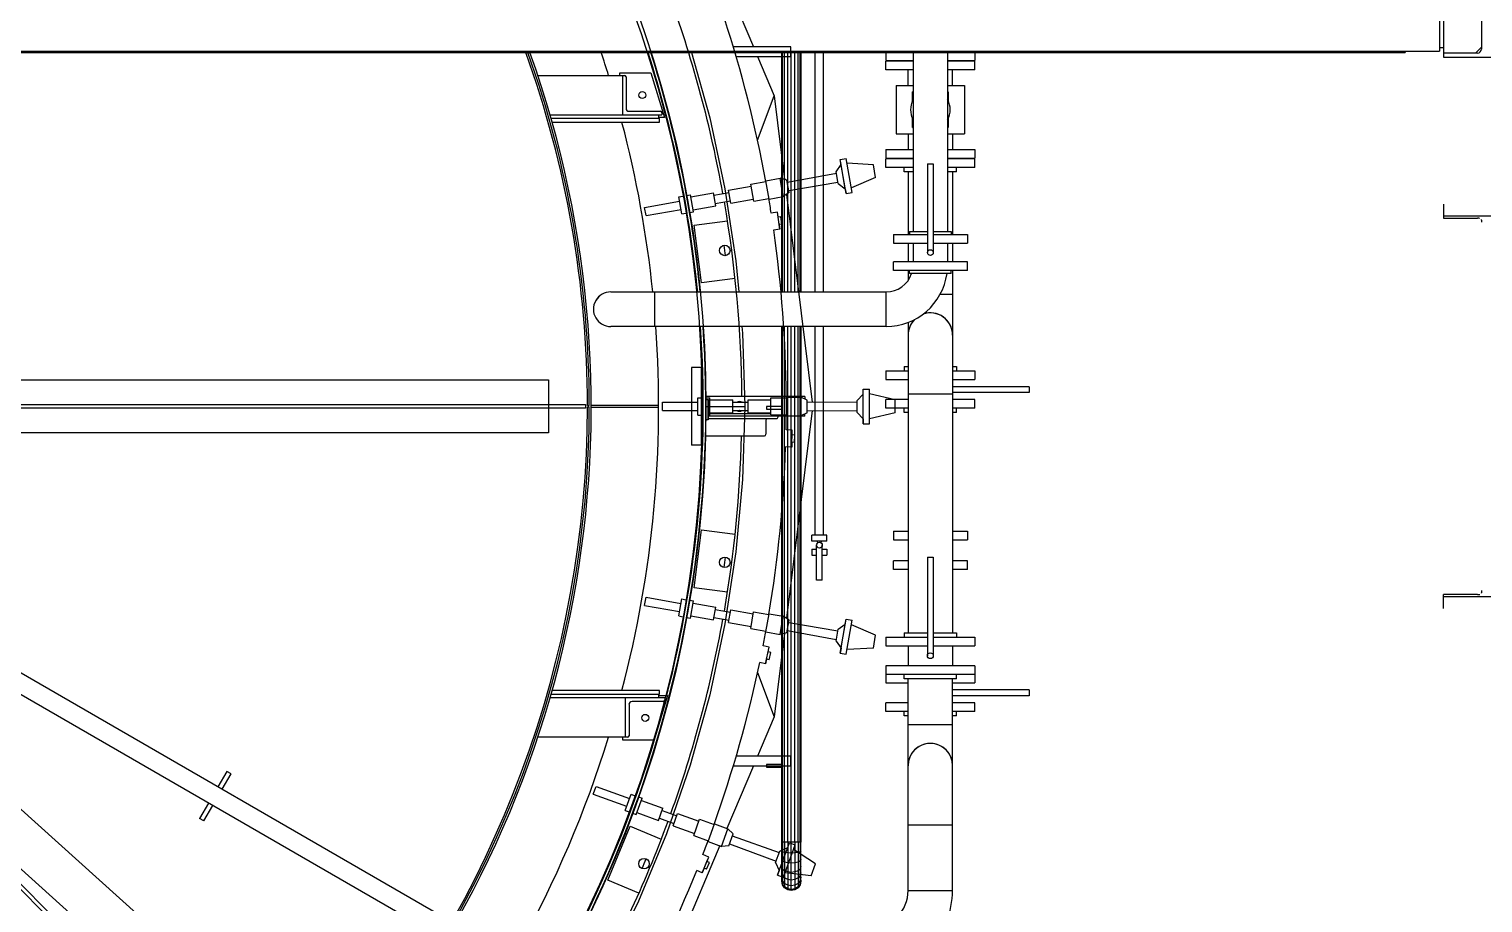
# Model space of a CAD drawing. Header units: metres. Extents: x 0 to 63075, y 0 to 44550.
# Drawn here: x 60062 to 60624, y 38827 to 39165 of the extents above; entities that cross this region are included whole.
import ezdxf

# ---------------------------------------------------------------- set-up
doc = ezdxf.new("R2010")
doc.units = ezdxf.units.M
doc.header["$LTSCALE"] = 75
for name, color, linetype in [('GSB', 7, 'Continuous'), ('ML6', 1, 'Continuous'), ('SDM', 7, 'Continuous'), ('SL1', 8, 'Continuous')]:
    doc.layers.add(name, color=color, linetype=linetype)
doc.styles.add('ROMANS', font='ROMANS.SHX')
doc.dimstyles.new('75___1-75', dxfattribs={"dimscale": 75, "dimtxt": 2.5, "dimasz": 2, "dimexe": 1.5, "dimexo": 1, "dimgap": 0.5, "dimtad": 1, "dimdec": 0, "dimzin": 12, "dimtxsty": 'ROMANS', "dimcen": 0, "dimclrd": 256, "dimclre": 256, "dimclrt": 3, "dimazin": 3, "dimtfac": 1, "dimtdec": 0, "dimtmove": 0, "dimatfit": 0, "dimfxl": 1, "dimlwd": -1, "dimlwe": -1, "dimarcsym": 0})

# ---------------------------------------------------------------- blocks, each defined once
blk = doc.blocks.new('A$C6bae614f')
at = {"layer": 'SL1'}
for p, q in [((415924.5, 35739.2), (415992.6, 35578.3)), ((417758.6, 35738.3), (417758.6, 35567.3)), ((417768.6, 35754.3), (417768.6, 35551.3)), ((417866.5, 35733.3), (417866.5, 35572.3)), ((412896.2, 35564), (417670.1, 35563.8)), ((413206.1, 35567.5), (417758.6, 35567.3)), ((415833.1, 35563.9), (415880, 35395.5)), ((416088.7, 35578.3), (415940.8, 35578.3)), ((415948.4, 35552.9), (416088.7, 35552.9)), ((416003.4, 35552.9), (416046.2, 35451.7)), ((416065.7, 34947.3), (416065.7, 35563.9)), ((416067.5, 34947.3), (416067.6, 35563.9)), ((416072.8, 34947.3), (416072.8, 35563.9)), ((416080.7, 34947.3), (416080.8, 35563.9)), ((416088.7, 35552.9), (416088.7, 35578.3)), ((416090.1, 34947.3), (416090.1, 35563.9)), ((416099.4, 34947.3), (416099.4, 35563.9)), ((416107.3, 34947.3), (416107.4, 35563.9)), ((416112.6, 34947.3), (416112.6, 35563.9)), ((416114.5, 35563.9), (416114.5, 34947.3)), ((416151.8, 34947.3), (416151.8, 35563.9)), ((416173.1, 34947.3), (416173.1, 35563.9)), ((416333.7, 35563.9), (416333.7, 35543)), ((416403.5, 35563.9), (416403.5, 35102.7)), ((416492.4, 35563.9), (416492.4, 35102.7)), ((416562.3, 35563.9), (416562.3, 35542.9)), ((417670.1, 35567.3), (417670.1, 35563.8)), ((417758.6, 35576.8), (417768.6, 35576.8)), ((417856.5, 35562.3), (417768.6, 35562.3)), ((417768.6, 35551.3), (417971.6, 35551.3)), ((417866.5, 35577.3), (417851.5, 35562.3)), ((416333.7, 35543), (416403.5, 35543)), ((416403.5, 35541.4), (416333.7, 35541.4)), ((416333.7, 35519), (416333.7, 35541.4)), ((416403.5, 35519), (416333.7, 35519)), ((416390.8, 35478.9), (416390.8, 35519)), ((416492.4, 35543), (416562.3, 35542.9)), ((416562.3, 35541.3), (416492.4, 35541.4)), ((416562.3, 35519), (416492.4, 35519)), ((416505.1, 35478.9), (416505.1, 35519)), ((416562.3, 35519), (416562.3, 35541.3)), ((415437.5, 35504.5), (415660.9, 35504.5)), ((415648.9, 35511.6), (415728.9, 35511.6)), ((415648.9, 35504.5), (415648.9, 35511.6)), ((415655.2, 35504.5), (415655.2, 35402.9)), ((415664.7, 35500.7), (415664.7, 35420.3)), ((415728.9, 35511.6), (415763.9, 35396.6)), ((416360, 35478.9), (416403.5, 35478.9)), ((416360, 35478.9), (416360, 35353.9)), ((416492.4, 35478.9), (416536, 35478.9)), ((416536, 35478.9), (416536, 35353.9)), ((416003.3, 35337.8), (416046.2, 35451.7)), ((416046.2, 35451.7), (416072.8, 35236.8)), ((416403.5, 35462.3), (416402, 35462.3)), ((416402, 35438.6), (416402, 35462.3)), ((416493.9, 35462.3), (416492.4, 35462.3)), ((416493.9, 35462.3), (416493.9, 35438.6)), ((415469, 35402.9), (415756.8, 35402.9)), ((415672.6, 35412.4), (415753, 35412.4)), ((415748.6, 35402.9), (415748.6, 35393.4)), ((415756.8, 35408.6), (415756.8, 35402.9)), ((415751, 35393.4), (415471.8, 35393.4)), ((415474.5, 35383.9), (415751, 35383.9)), ((415763.9, 35396.6), (415748.6, 35396.6)), ((415751, 35383.9), (415751, 35393.4)), ((415880, 35395.5), (415919.3, 35212.5)), ((416402, 35370.4), (416402, 35394.1)), ((416402, 35370.4), (416403.5, 35370.4)), ((416492.4, 35370.4), (416493.9, 35370.4)), ((416493.9, 35394.1), (416493.9, 35370.4)), ((416360, 35353.9), (416403.5, 35353.9)), ((416390.8, 35353.9), (416390.8, 35313.8)), ((416492.4, 35353.9), (416536, 35353.9)), ((416505.1, 35353.9), (416505.1, 35313.8)), ((416216, 35288), (416231.5, 35290.7)), ((416247, 35203.2), (416231.5, 35290.7)), ((416333.7, 35313.8), (416403.5, 35313.8)), ((416333.7, 35313.8), (416333.7, 35291.4)), ((416333.7, 35291.4), (416403.5, 35291.4)), ((416403.5, 35289.8), (416333.7, 35289.8)), ((416333.7, 35267.5), (416333.7, 35289.8)), ((416492.4, 35313.8), (416562.3, 35313.8)), ((416492.4, 35291.4), (416562.3, 35291.4)), ((416562.3, 35289.8), (416492.4, 35289.8)), ((416562.3, 35313.8), (416562.3, 35291.4)), ((416562.3, 35267.5), (416562.3, 35289.8)), ((416079.9, 35229.7), (416206, 35252.8)), ((416205.3, 35256.7), (416218.1, 35275.5)), ((416210.7, 35226.1), (416205.3, 35256.7)), ((416231.4, 35200.4), (416216, 35288)), ((416218.1, 35275.5), (416216, 35288)), ((416229.1, 35212.9), (416218.1, 35275.5)), ((416301.3, 35274.9), (416233.7, 35278.5)), ((416307.1, 35241.8), (416301.3, 35274.9)), ((416403.5, 35267.5), (416333.7, 35267.5)), ((416380.5, 35256.5), (416380.5, 35267.5)), ((416403.5, 35256.5), (416380.5, 35256.5)), ((416390.8, 35256.5), (416390.8, 35094.9)), ((416440.5, 35277.3), (416455.5, 35277.3)), ((416440.5, 35277.3), (416440.5, 35048.7)), ((416455.5, 35277.3), (416455.5, 35048.7)), ((416562.3, 35267.5), (416492.4, 35267.5)), ((416515.4, 35256.5), (416492.4, 35256.5)), ((416505.1, 35256.5), (416505.1, 35094.9)), ((416515.4, 35256.5), (416515.4, 35267.5)), ((415928.7, 35209.2), (415986.4, 35219.3)), ((415985.5, 35224.6), (416024.9, 35231.5)), ((415993.2, 35181.2), (415985.5, 35224.6)), ((416024.6, 35233.3), (416061.2, 35239.8)), ((416032.9, 35186.3), (416024.6, 35233.3)), ((416069.5, 35192.8), (416061.2, 35239.8)), ((416078.9, 35235.3), (416061.2, 35239.8)), ((416084.6, 35203.1), (416078.9, 35235.3)), ((416083.6, 35208.7), (416210, 35230.1)), ((416210.7, 35226.1), (416229.1, 35212.9)), ((416307.1, 35241.8), (416244.8, 35215.4)), ((415712.5, 35164.9), (415802.5, 35180.8)), ((415800.5, 35192.2), (415811.2, 35194.1)), ((415808.2, 35148.4), (415800.5, 35192.2)), ((415820.6, 35195.7), (415830.5, 35197.5)), ((415838.2, 35153.7), (415830.5, 35197.5)), ((415831.5, 35192), (415889.7, 35202.3)), ((415895.5, 35169.4), (415889.7, 35202.3)), ((415890.7, 35196.3), (415929.8, 35203.2)), ((415894.4, 35175.4), (415933.5, 35182.2)), ((415919.3, 35212.5), (415947.5, 35027.4)), ((415934.5, 35176.3), (415928.7, 35209.2)), ((415934.5, 35176.3), (415992.2, 35186.4)), ((415993.2, 35181.2), (416032.6, 35188.1)), ((416032.9, 35186.3), (416069.5, 35192.8)), ((416084.6, 35203.1), (416069.5, 35192.8)), ((416077.6, 35198.3), (416143.7, 34663.6)), ((416229.1, 35212.9), (416231.4, 35200.4)), ((416231.4, 35200.4), (416247, 35203.2)), ((415716.2, 35143.9), (415712.5, 35164.9)), ((415716.2, 35143.9), (415806.2, 35159.8)), ((415808.2, 35148.4), (415818.9, 35150.3)), ((415828.3, 35151.9), (415838.2, 35153.7)), ((415837.3, 35159.1), (415895.5, 35169.4)), ((416054.3, 35152.3), (416038.5, 35150.2)), ((416060.3, 35109), (416054.3, 35152.3)), ((416056, 35140.1), (416054.3, 35152.3)), ((416062.9, 35140.9), (416056, 35140.1)), ((416058.6, 35121.2), (416056, 35140.1)), ((416065.5, 35122.2), (416062.9, 35140.9)), ((417768.6, 35173.1), (417768.6, 35142.4)), ((417971.6, 35142.3), (417768.6, 35142.4)), ((417768.6, 35142.4), (417768.6, 35137.2)), ((415839.6, 35119.5), (415925.8, 35130.8)), ((415859.2, 34970.8), (415839.6, 35119.5)), ((416060.3, 35109), (416044.9, 35106.8)), ((416065.5, 35122.2), (416058.6, 35121.2)), ((416058.6, 35121.2), (416060.3, 35109)), ((416394, 35102.7), (416440.5, 35102.7)), ((416394, 35102.7), (416394, 35094.9)), ((416455.5, 35102.7), (416501.9, 35102.7)), ((416501.9, 35102.7), (416501.9, 35094.9)), ((417768.6, 35137.2), (417856.5, 35137.2)), ((417866.5, 35132.5), (417866.5, 35126.6)), ((416352.7, 35094.9), (416440.5, 35094.9)), ((416352.7, 35094.9), (416352.7, 35072.6)), ((416352.7, 35072.6), (416440.5, 35072.6)), ((416390.8, 35072.6), (416390.8, 35024.8)), ((416403.5, 35072.6), (416403.5, 35024.8)), ((416455.5, 35094.9), (416543.2, 35094.9)), ((416455.5, 35072.6), (416543.2, 35072.6)), ((416492.4, 35072.6), (416492.4, 35024.8)), ((416505.1, 35072.6), (416505.1, 35024.8)), ((416543.2, 35094.9), (416543.2, 35072.6)), ((415947.5, 35027.4), (415954.8, 34947.3)), ((416543.2, 35024.8), (416352.7, 35024.8)), ((416352.7, 35002.5), (416352.7, 35024.8)), ((416543.2, 35002.4), (416352.7, 35002.5)), ((416390.8, 35002.5), (416390.8, 34976.8)), ((416394, 34994.6), (416394, 35002.5)), ((416501.9, 34994.6), (416394, 34994.6)), ((416501.9, 34994.6), (416501.9, 35002.4)), ((416505.1, 35002.4), (416505.1, 34070.3)), ((416543.2, 35002.4), (416543.2, 35024.8)), ((415945.4, 34982.1), (415859.2, 34970.8)), ((415625.1, 34947.3), (416334, 34947.3)), ((415739.1, 34858.4), (415739.1, 34947.3)), ((416334, 34858.4), (416334, 34947.3)), ((416473.3, 34941.4), (416505.1, 34941.4)), ((416334, 34858.4), (415625.1, 34858.4)), ((415962.8, 34858.4), (415964.4, 34841)), ((415964.4, 34841), (415970.1, 34653.9)), ((416065.6, 33531.1), (416065.7, 34858.4)), ((416067.5, 33531.1), (416067.5, 34858.4)), ((416072.8, 33531.1), (416072.8, 34858.4)), ((416080.7, 33531.1), (416080.7, 34858.4)), ((416090, 33531.1), (416090.1, 34858.4)), ((416099.4, 33531.1), (416099.4, 34858.4)), ((416107.3, 33531.1), (416107.3, 34858.4)), ((416112.6, 33531.1), (416112.6, 34858.4)), ((416114.5, 34858.4), (416114.4, 33531.1)), ((416151.7, 34321.8), (416151.7, 34858.4)), ((416173.1, 34321.8), (416173.1, 34858.4)), ((416390.8, 34869), (416390.8, 34070.3)), ((415858.8, 34752.9), (415833.4, 34752.9)), ((415833.4, 34752.9), (415833.4, 34552.9)), ((415858.8, 34552.9), (415858.8, 34752.9)), ((416333.7, 34744.2), (416390.8, 34744.2)), ((416333.7, 34744.2), (416333.7, 34721.9)), ((416380.5, 34755.2), (416390.8, 34755.2)), ((416380.5, 34755.2), (416380.5, 34744.2)), ((416505.1, 34755.2), (416515.4, 34755.2)), ((416505.1, 34744.2), (416562.3, 34744.2)), ((416515.4, 34755.2), (416515.4, 34744.2)), ((416562.3, 34744.2), (416562.3, 34721.9)), ((412908.3, 34695.5), (415112.9, 32710.3)), ((413162.2, 34721.2), (415465.3, 34721.2)), ((415465.3, 34721.2), (415465.3, 34584.6)), ((416275.3, 34684.6), (416275.4, 34697.3)), ((416275.4, 34608.4), (416275.4, 34697.3)), ((416275.4, 34697.3), (416291.2, 34697.3)), ((416291.2, 34608.4), (416291.2, 34697.3)), ((416333.7, 34721.9), (416390.8, 34721.9)), ((416505.1, 34721.9), (416562.3, 34721.9)), ((416702, 34703.6), (416505.1, 34703.6)), ((416702, 34703.6), (416702, 34688.6)), ((413170, 34657.7), (415560.5, 34657.7)), ((415560.5, 34657.7), (415560.5, 34648.1)), ((415565.3, 34655.3), (415570.1, 34655.3)), ((415575.1, 34656.1), (415748.6, 34656.1)), ((415758.2, 34642.2), (415758.2, 34663.5)), ((415758.2, 34663.5), (415849.6, 34663.5)), ((415849.6, 34630.6), (415849.6, 34675.1)), ((415849.6, 34675.1), (415860.5, 34675.1)), ((416125.1, 34678.3), (415870, 34678.3)), ((415870, 34675.1), (415880.1, 34675.1)), ((415870, 34671), (415876.4, 34671)), ((415870.1, 34652.9), (415970.1, 34652.9)), ((415880.1, 34630.6), (415880.1, 34675.1)), ((415880.1, 34669.6), (415939.2, 34669.6)), ((415939.2, 34636.2), (415939.2, 34669.6)), ((415939.2, 34663.5), (415978.8, 34663.5)), ((415956.6, 34663.5), (415957.1, 34663.7)), ((415957.1, 34663.7), (415960.1, 34664.4)), ((415960.1, 34664.4), (415961, 34663.5)), ((415970.1, 34653.9), (415970.1, 34651.9)), ((415978.8, 34636.2), (415978.8, 34669.6)), ((415978.8, 34669.6), (416037.4, 34669.6)), ((416037.4, 34630.9), (416037.4, 34674.9)), ((416037.4, 34674.9), (416077.4, 34674.9)), ((416077.4, 34629), (416077.4, 34676.8)), ((416077.4, 34676.8), (416114.7, 34676.8)), ((416114.7, 34629), (416114.7, 34676.8)), ((416131.3, 34669.2), (416114.7, 34676.8)), ((416125.1, 34678.3), (416125.1, 34672)), ((416131.3, 34636.6), (416131.3, 34669.2)), ((416131.3, 34663.6), (416259.4, 34664.4)), ((416259.4, 34668.4), (416275.3, 34684.6)), ((416259.4, 34637.3), (416259.4, 34668.4)), ((416275.3, 34621.1), (416275.3, 34684.6)), ((416357.2, 34669.7), (416291.2, 34684.9)), ((416390.8, 34670.3), (416333.7, 34670.3)), ((416333.7, 34648), (416333.7, 34670.3)), ((416357.2, 34636.1), (416357.2, 34669.7)), ((416505.1, 34684.4), (416390.8, 34684.4)), ((416702, 34688.6), (416505.1, 34688.6)), ((416562.3, 34670.3), (416505.1, 34670.3)), ((416562.3, 34648), (416562.3, 34670.3)), ((415560.5, 34648.1), (413170, 34648.2)), ((415570.1, 34650.5), (415565.3, 34650.5)), ((415748.6, 34649.7), (415575.1, 34649.7)), ((415758.2, 34642.2), (415849.6, 34642.2)), ((415849.6, 34630.6), (415860.5, 34630.6)), ((415876.2, 34618.5), (415869.9, 34618.5)), ((415876.3, 34630.6), (415880.1, 34630.6)), ((416125.1, 34627.5), (415876.3, 34627.5)), ((416052.4, 34621.1), (415876.3, 34621.1)), ((415880.1, 34636.2), (415939.2, 34636.2)), ((416037.4, 34633.8), (415880.1, 34633.8)), ((415939.2, 34642.3), (415978.8, 34642.2)), ((415953.7, 34641.3), (415952.8, 34642.3)), ((415956.7, 34642.1), (415953.7, 34641.3)), ((415957.2, 34642.2), (415956.7, 34642.1)), ((415970.1, 34651.9), (415964.4, 34464.8)), ((415978.8, 34636.2), (416037.4, 34636.2)), ((416024.5, 34615.1), (416024.5, 34581.7)), ((416026.6, 34652.2), (416026.6, 34645.8)), ((416065.7, 34652.2), (416026.6, 34652.2)), ((416026.6, 34645.8), (416065.7, 34645.8)), ((416037.4, 34630.9), (416077.4, 34630.9)), ((416055.9, 34626.1), (416055.9, 34627.5)), ((416077.4, 34629), (416114.7, 34629)), ((416143.7, 34642.1), (416077.5, 34107.5)), ((416131.3, 34636.6), (416114.7, 34629)), ((416125.1, 34627.5), (416125.1, 34633.7)), ((416131.3, 34642.2), (416259.4, 34641.3)), ((416259.4, 34637.3), (416275.3, 34621.1)), ((416275.3, 34621.1), (416275.4, 34608.4)), ((416357.2, 34636.1), (416291.2, 34620.8)), ((416390.8, 34648), (416333.7, 34648)), ((416380.5, 34637), (416380.5, 34648)), ((416390.8, 34637), (416380.5, 34637)), ((416562.3, 34648), (416505.1, 34648)), ((416515.4, 34637), (416505.1, 34637)), ((416515.4, 34637), (416515.4, 34648)), ((415036.4, 32625.4), (412831.8, 34610.5)), ((415465.3, 34584.6), (413162.2, 34584.7)), ((416092.7, 34591.7), (416076.7, 34592.4)), ((416091, 34548.1), (416092.7, 34591.7)), ((416091.5, 34560.4), (416092.2, 34579.4)), ((416092.2, 34579.4), (416092.7, 34591.7)), ((416099.2, 34579.1), (416092.2, 34579.4)), ((416098.4, 34560.2), (416099.2, 34579.1)), ((416275.4, 34608.4), (416291.2, 34608.4)), ((415858.8, 34552.9), (415833.4, 34552.9)), ((415869.1, 34576.7), (416020.9, 34576.7)), ((416091, 34548.1), (416075.5, 34548.6)), ((416091.5, 34560.4), (416091, 34548.1)), ((416098.4, 34560.2), (416091.5, 34560.4)), ((415964.4, 34464.8), (415947.5, 34278.3)), ((415839.6, 34186.3), (415859.1, 34335)), ((415859.1, 34335), (415945.3, 34323.7)), ((416143.3, 34305.9), (416143.3, 34321.8)), ((416181.4, 34321.8), (416143.3, 34321.8)), ((416181.4, 34305.9), (416181.4, 34321.8)), ((416352.7, 34331.4), (416390.8, 34331.4)), ((416352.7, 34331.4), (416352.7, 34309.1)), ((416505.1, 34331.4), (416543.2, 34331.4)), ((416543.2, 34331.4), (416543.2, 34309.1)), ((415947.5, 34278.3), (415919.3, 34093.3)), ((416181.4, 34305.9), (416143.3, 34305.9)), ((416143.3, 34285.7), (416154.9, 34285.7)), ((416143.3, 34285.7), (416143.3, 34269.8)), ((416154.9, 34205.8), (416154.9, 34295.8)), ((416158.5, 34302.2), (416156.2, 34305.9)), ((416166.3, 34302.2), (416168.6, 34305.9)), ((416169.9, 34205.8), (416169.9, 34295.8)), ((416169.9, 34285.7), (416181.4, 34285.7)), ((416181.4, 34285.7), (416181.4, 34269.8)), ((416352.7, 34309.1), (416390.8, 34309.1)), ((416505.1, 34309.1), (416543.2, 34309.1)), ((416143.3, 34269.8), (416154.9, 34269.8)), ((416169.9, 34269.8), (416181.4, 34269.8)), ((416352.7, 34233.4), (416352.7, 34255.7)), ((416390.8, 34255.7), (416352.7, 34255.7)), ((416440.4, 34265.3), (416455.4, 34265.3)), ((416440.4, 34265.3), (416440.4, 34011.3)), ((416455.4, 34265.3), (416455.4, 34011.3)), ((416543.2, 34255.7), (416505.1, 34255.7)), ((416543.2, 34233.4), (416543.2, 34255.7)), ((416169.9, 34205.8), (416154.9, 34205.8)), ((416390.8, 34233.4), (416352.7, 34233.4)), ((416543.2, 34233.4), (416505.1, 34233.4)), ((415471.9, 33178.6), (413748.2, 34173.9)), ((415925.8, 34174.9), (415839.6, 34186.3)), ((417768.6, 34132.5), (417768.6, 34168.4)), ((417856.5, 34168.4), (417768.6, 34168.4)), ((417866.5, 34179), (417866.5, 34173.1)), ((415447.7, 33136.8), (413724, 34132)), ((415712.5, 34140.9), (415716.2, 34161.9)), ((415712.5, 34140.9), (415802.4, 34125)), ((415716.2, 34161.9), (415806.1, 34146)), ((415800.4, 34113.6), (415808.2, 34157.4)), ((415808.2, 34157.4), (415818.9, 34155.5)), ((415828.3, 34153.9), (415838.2, 34152.1)), ((415830.5, 34108.3), (415838.2, 34152.1)), ((415837.2, 34146.7), (415895.4, 34136.4)), ((415889.6, 34103.5), (415895.4, 34136.4)), ((415894.4, 34130.4), (415933.4, 34123.5)), ((415928.7, 34096.6), (415934.5, 34129.5)), ((415934.5, 34129.5), (415992.2, 34119.3)), ((417768.6, 34163.3), (417971.6, 34163.3)), ((415800.4, 34113.6), (415811.2, 34111.7)), ((415820.5, 34110), (415830.5, 34108.3)), ((415831.4, 34113.8), (415889.6, 34103.5)), ((415919.3, 34093.3), (415880, 33910.2)), ((415890.7, 34109.5), (415929.7, 34102.6)), ((415928.7, 34096.6), (415986.4, 34086.4)), ((415985.5, 34081.2), (415993.1, 34124.6)), ((415993.1, 34124.6), (416032.5, 34117.6)), ((416024.5, 34072.4), (416032.8, 34119.4)), ((416032.8, 34119.4), (416069.5, 34113)), ((416061.2, 34065.9), (416069.5, 34113)), ((416084.6, 34102.6), (416069.5, 34113)), ((416078.9, 34070.5), (416084.6, 34102.6)), ((416083.6, 34097.1), (416209.9, 34075.7)), ((416210.6, 34079.6), (416229.1, 34092.8)), ((416215.9, 34017.8), (416231.4, 34105.3)), ((416218.1, 34030.3), (416229.1, 34092.8)), ((416229.1, 34092.8), (416231.4, 34105.3)), ((416231.4, 34105.3), (416246.9, 34102.6)), ((416231.5, 34015), (416246.9, 34102.6)), ((415985.5, 34081.2), (416024.9, 34074.2)), ((416024.5, 34072.4), (416061.2, 34065.9)), ((416072.7, 34068.9), (416046.1, 33854.1)), ((416078.9, 34070.5), (416061.2, 34065.9)), ((416079.9, 34076.1), (416205.9, 34052.9)), ((416205.2, 34049), (416210.6, 34079.6)), ((416307.1, 34063.9), (416244.8, 34090.4)), ((416301.2, 34030.8), (416307.1, 34063.9)), ((416333.6, 34059.4), (416440.4, 34059.4)), ((416333.6, 34059.4), (416333.6, 34037)), ((416380.5, 34070.3), (416440.4, 34070.3)), ((416380.5, 34070.3), (416380.5, 34059.4)), ((416455.4, 34070.3), (416515.4, 34070.3)), ((416455.4, 34059.4), (416562.2, 34059.4)), ((416515.4, 34070.3), (416515.4, 34059.4)), ((416562.2, 34059.4), (416562.2, 34037)), ((416033.1, 34033.1), (416017.4, 34036.5)), ((416023.8, 33990.4), (416033.1, 34033.1)), ((416026.4, 34002.4), (416030.5, 34021)), ((416030.5, 34021), (416033.1, 34033.1)), ((416037.3, 34019.5), (416030.5, 34021)), ((416033.3, 34001), (416037.3, 34019.5)), ((416205.2, 34049), (416218.1, 34030.3)), ((416218.1, 34030.3), (416215.9, 34017.8)), ((416215.9, 34017.8), (416231.5, 34015)), ((416301.2, 34030.8), (416233.7, 34027.2)), ((416333.6, 34037), (416440.4, 34037)), ((416390.8, 34037), (416390.8, 33985.5)), ((416455.4, 34037), (416562.2, 34037)), ((416505.1, 34037), (416505.1, 33985.5)), ((416023.8, 33990.4), (416008.7, 33993.6)), ((416026.4, 34002.4), (416023.8, 33990.4)), ((416033.3, 34001), (416026.4, 34002.4)), ((416562.2, 33985.5), (416333.6, 33985.5)), ((416333.6, 33985.5), (416333.6, 33941.5)), ((416562.2, 33985.5), (416562.2, 33941.5)), ((414769.1, 32747.1), (413574.2, 33942)), ((416003.2, 33968), (416046.1, 33854.1)), ((416562.2, 33963.1), (416333.6, 33963.1)), ((416333.6, 33941.5), (416390.8, 33941.5)), ((416380.5, 33952.2), (416380.5, 33963.1)), ((416515.4, 33952.2), (416380.5, 33952.2)), ((416390.8, 33407.1), (416390.8, 33952.2)), ((416505.1, 33407.1), (416505.1, 33952.2)), ((416505.1, 33941.5), (416562.2, 33941.5)), ((416515.4, 33952.2), (416515.4, 33963.1)), ((415471.7, 33912.4), (415751, 33912.4)), ((415751, 33921.9), (415474.4, 33921.9)), ((415771.7, 33908.9), (415736.7, 33793.9)), ((415748.5, 33912.4), (415748.5, 33902.9)), ((415748.5, 33908.9), (415771.7, 33908.9)), ((415751, 33912.4), (415751, 33921.9)), ((415880, 33910.2), (415829.7, 33729.9)), ((416701.9, 33923.2), (416505.1, 33923.2)), ((416701.9, 33908.2), (416505.1, 33908.2)), ((416701.9, 33923.2), (416701.9, 33908.2)), ((415764.3, 33902.9), (415469, 33902.9)), ((415662.7, 33902.9), (415662.7, 33801.3)), ((415672.3, 33885.5), (415672.3, 33805.1)), ((415760.5, 33893.3), (415680.1, 33893.3)), ((415764.3, 33902.9), (415764.3, 33897.1)), ((416390.8, 33889.9), (416333.6, 33889.9)), ((416333.6, 33867.6), (416333.6, 33889.9)), ((416390.8, 33867.6), (416333.6, 33867.6)), ((416380.5, 33856.6), (416380.5, 33867.6)), ((416562.2, 33889.9), (416505.1, 33889.9)), ((416562.2, 33867.6), (416505.1, 33867.6)), ((416515.4, 33856.6), (416515.4, 33867.6)), ((416562.2, 33867.6), (416562.2, 33889.9)), ((416046.1, 33854.1), (416003.3, 33752.9)), ((416390.8, 33856.6), (416380.5, 33856.6)), ((416505.1, 33833.4), (416390.8, 33833.4)), ((416505.1, 33833.4), (416390.8, 33833.4)), ((416515.4, 33856.6), (416505.1, 33856.6)), ((413709.4, 33820.3), (414775.8, 32753.8)), ((415668.5, 33801.3), (415437.5, 33801.3)), ((415656.7, 33793.9), (415656.7, 33801.3)), ((415736.7, 33793.9), (415656.7, 33793.9)), ((415829.7, 33729.9), (415768.7, 33553)), ((415992.5, 33727.5), (415924.4, 33566.6)), ((415940.8, 33727.5), (416088.6, 33727.5)), ((416088.6, 33752.9), (415948.3, 33752.9)), ((416026.5, 33731.1), (416026.5, 33724.7)), ((416065.6, 33731.1), (416026.5, 33731.1)), ((416026.5, 33724.7), (416065.6, 33724.7)), ((416088.6, 33727.5), (416088.6, 33752.9)), ((414637.1, 33713.5), (414614.2, 33673.8)), ((414625.2, 33667.5), (414648.1, 33707.2)), ((414648.1, 33707.2), (414637.1, 33713.5)), ((415580.4, 33655.1), (415587.7, 33675.1)), ((415580.4, 33655.1), (415666.2, 33623.8)), ((415587.7, 33675.1), (415673.5, 33643.9)), ((415662.2, 33612.9), (415677.5, 33654.7)), ((415677.5, 33654.7), (415687.7, 33651)), ((415690.9, 33602.5), (415706.1, 33644.3)), ((415696.6, 33647.8), (415706.1, 33644.3)), ((414590, 33632), (414567.1, 33592.3)), ((414578.1, 33586), (414601, 33625.7)), ((415662.2, 33612.9), (415672.5, 33609.2)), ((415681.4, 33605.9), (415690.9, 33602.5)), ((415692.8, 33607.7), (415748.3, 33587.5)), ((415704.2, 33639.1), (415759.8, 33618.9)), ((415748.3, 33587.5), (415759.8, 33618.9)), ((415757.7, 33613.2), (415795, 33599.6)), ((415785.6, 33573.9), (415797, 33605.3)), ((415797, 33605.3), (415852.1, 33585.3)), ((414578.1, 33586), (414567.1, 33592.3)), ((415617.6, 33433.6), (415675, 33572.2)), ((415675, 33572.2), (415755.3, 33538.9)), ((415750.4, 33593.2), (415787.7, 33579.6)), ((415785.6, 33573.9), (415840.7, 33553.9)), ((415838.9, 33548.9), (415853.9, 33590.3)), ((415853.9, 33590.3), (415891.5, 33576.6)), ((415875.8, 33533.5), (415892.1, 33578.3)), ((415892.1, 33578.3), (415927.1, 33565.6)), ((416390.8, 33576.4), (416447.9, 33576.4)), ((416447.9, 33576.4), (416505.1, 33576.4)), ((415768.7, 33553), (415697, 33380)), ((415838.9, 33548.9), (415876.4, 33535.2)), ((415875.8, 33533.5), (415910.8, 33520.7)), ((415910.8, 33520.7), (415927.1, 33565.6)), ((415940.2, 33552.8), (415927.1, 33565.6)), ((415929, 33522.1), (415940.2, 33552.8)), ((415938.2, 33547.5), (416059, 33504.5)), ((416054.8, 33446.4), (416085.2, 33530)), ((416065.6, 33433.6), (416065.6, 33531.1)), ((416114.4, 33531.1), (416065.6, 33531.1)), ((416067.5, 33531.1), (416067.5, 33421.7)), ((416072.8, 33531.1), (416072.8, 33413.8)), ((416080.7, 33531.1), (416080.7, 33408.5)), ((416080.8, 33518.1), (416085.2, 33530)), ((416085.2, 33530), (416100.1, 33524.5)), ((416090, 33409.8), (416090, 33531.1)), ((416099.4, 33531.1), (416099.4, 33408.5)), ((416107.3, 33531.1), (416107.3, 33413.8)), ((416112.6, 33531.1), (416112.6, 33421.7)), ((416114.4, 33433.6), (416114.4, 33531.1)), ((415905.8, 33522.5), (415703.6, 33044.8)), ((415860.8, 33452.8), (415877.4, 33493.2)), ((415877.4, 33493.2), (415862.6, 33499.4)), ((415872.7, 33481.8), (415877.4, 33493.2)), ((415929, 33522.1), (415910.8, 33520.7)), ((415930.9, 33527.4), (416051.1, 33482.8)), ((416049.7, 33479), (416060.3, 33508.3)), ((416059.1, 33458.3), (416080.8, 33518.1)), ((416060.3, 33508.3), (416080.8, 33518.1)), ((416067.5, 33506.7), (416065.6, 33508.8)), ((416072.8, 33505), (416067.5, 33506.7)), ((416069.7, 33441), (416100.1, 33524.5)), ((416080.7, 33503.8), (416072.8, 33505)), ((416090, 33503.4), (416080.7, 33503.8)), ((416099.4, 33503.8), (416090, 33503.4)), ((416152.6, 33476), (416095.8, 33512.9)), ((416107.3, 33505), (416099.4, 33503.8)), ((416112.6, 33506.7), (416107.3, 33505)), ((416114.4, 33508.8), (416112.6, 33506.7)), ((415860.8, 33452.8), (415846.5, 33458.6)), ((415865.5, 33464.2), (415860.8, 33452.8)), ((415865.5, 33464.2), (415872.7, 33481.8)), ((415872, 33461.6), (415865.5, 33464.2)), ((415872, 33461.6), (415879.2, 33479.1)), ((415879.2, 33479.1), (415872.7, 33481.8)), ((416049.7, 33479), (416059.1, 33458.3)), ((416059.1, 33458.3), (416054.8, 33446.4)), ((416067.5, 33483.6), (416065.6, 33487.7)), ((416067.5, 33462.9), (416065.6, 33468.7)), ((416072.8, 33480.2), (416067.5, 33483.6)), ((416072.8, 33458), (416067.5, 33462.9)), ((416080.7, 33477.9), (416072.8, 33480.2)), ((416080.7, 33454.7), (416072.8, 33458)), ((416090, 33477.1), (416080.7, 33477.9)), ((416099.4, 33477.9), (416090, 33477.1)), ((416107.3, 33480.2), (416099.4, 33477.9)), ((416107.3, 33458), (416099.4, 33454.7)), ((416112.6, 33483.6), (416107.3, 33480.2)), ((416112.6, 33462.9), (416107.3, 33458)), ((416114.4, 33487.7), (416112.6, 33483.6)), ((416114.4, 33468.7), (416112.6, 33462.9)), ((416141.1, 33444.4), (416152.6, 33476)), ((415697.9, 33400.4), (415617.6, 33433.6)), ((416054.8, 33446.4), (416069.7, 33441)), ((416067.5, 33445.6), (416065.6, 33452.9)), ((416067.5, 33432.6), (416065.6, 33441)), ((416067.5, 33424.5), (416065.6, 33433.6)), ((416065.6, 33433.6), (416065.6, 33431.1)), ((416067.5, 33421.7), (416065.6, 33431.1)), ((416072.8, 33439.4), (416067.5, 33445.6)), ((416072.8, 33425.4), (416067.5, 33432.6)), ((416072.8, 33416.8), (416067.5, 33424.5)), ((416072.8, 33413.8), (416067.5, 33421.7)), ((416080.7, 33435.3), (416072.8, 33439.4)), ((416080.7, 33420.7), (416072.8, 33425.4)), ((416141.1, 33444.4), (416073.9, 33452.6)), ((416090, 33453.5), (416080.7, 33454.7)), ((416090, 33433.8), (416080.7, 33435.3)), ((416090, 33419), (416080.7, 33420.7)), ((416099.4, 33454.7), (416090, 33453.5)), ((416099.4, 33435.3), (416090, 33433.8)), ((416099.4, 33420.7), (416090, 33419)), ((416107.3, 33439.4), (416099.4, 33435.3)), ((416107.3, 33425.4), (416099.4, 33420.7)), ((416112.6, 33445.6), (416107.3, 33439.4)), ((416112.6, 33432.6), (416107.3, 33425.4)), ((416112.6, 33424.5), (416107.3, 33416.8)), ((416112.6, 33421.7), (416107.3, 33413.8)), ((416114.4, 33452.9), (416112.6, 33445.6)), ((416114.4, 33441), (416112.6, 33432.6)), ((416114.4, 33433.6), (416112.6, 33424.5)), ((416114.4, 33431.1), (416112.6, 33421.7)), ((416114.4, 33431.1), (416114.4, 33433.6)), ((416080.7, 33411.6), (416072.8, 33416.8)), ((416080.7, 33408.5), (416072.8, 33413.8)), ((416090, 33409.8), (416080.7, 33411.6)), ((416090, 33406.7), (416080.7, 33408.5)), ((416099.4, 33411.6), (416090, 33409.8)), ((416090, 33409.8), (416090, 33406.7)), ((416099.4, 33408.5), (416090, 33406.7)), ((416107.3, 33416.8), (416099.4, 33411.6)), ((416107.3, 33413.8), (416099.4, 33408.5)), ((416390.8, 33407.1), (416447.9, 33407.1)), ((416390.8, 33407.1), (416447.9, 33407.1)), ((416447.9, 33407.1), (416505.1, 33407.1)), ((416448.2, 33407.1), (416505.1, 33407)), ((415697, 33380), (415615.1, 33211.7))]:
    blk.add_line(p, q, dxfattribs=at)
for centre, radius in [((412870.1, 34653), 3000), ((412870.1, 34653), 2990.5), ((415706.4, 35454.1), 9), ((415918.8, 35054.2), 13.5), ((416448, 35048.7), 7.5), ((416162.4, 34295.8), 7.5), ((415918.8, 34251.5), 13.5), ((416447.9, 34011.3), 7.5), ((415714.2, 33851.4), 9), ((415711, 33476.1), 13.5)]:
    blk.add_circle(centre, radius, dxfattribs=at)
for centre, radius, start, end in [((412870.1, 34653), 3092.8, 10.1952, 19.801), ((412870.1, 34653), 3207.1, 10.3916, 18.1351), ((412870.1, 34653), 2705, 319.2087, 19.6791), ((412870.1, 34653), 2695.2, 0.0487, 19.7534), ((412870.1, 34653), 2700, 0.0486, 19.7171), ((412870.1, 34653), 2878.5, 17.2072, 18.4486), ((412870.1, 34653), 2993.5, 5.643, 17.7157), ((412870.1, 34653), 3000, 5.6308, 17.6761), ((417856.5, 35572.3), 10, 269.9981, 359.9981), ((412870.1, 34653), 2705, 161.9824, 316.7875), ((415660.9, 35500.7), 3.81, 359.9981, 89.9981), ((416448, 35416.4), 51.1, 150.532, 209.4642), ((416448, 35416.4), 51.1, 330.532, 29.4642), ((415672.6, 35420.3), 7.87, 179.9981, 269.9981), ((415753, 35408.6), 3.81, 359.9981, 89.9981), ((412870.1, 34653), 2878.5, 5.8693, 14.7092), ((412870.1, 34653), 3092.8, 0.4687, 9.801), ((412870.1, 34653), 3207.1, 8.918, 9.6047), ((412870.1, 34653), 3207.1, 0.4519, 8.1351), ((412870.1, 34653), 3075, 7.2466, 7.7497), ((416334, 35016.9), 69.5, 269.9981, 341.3511), ((416334, 35016.9), 158.4, 269.9981, 351.9303), ((415625.1, 34902.9), 44.4, 89.9981, 269.9981), ((415625.1, 34902.9), 44.5, 89.3905, 270.6058), ((416448, 34836.4), 57.1, 359.9981, 108.7301), ((416448, 34836.4), 57.2, 359.4622, 108.7226), ((412870.1, 34653), 3000, 319.9083, 3.9269), ((412870.1, 34653), 2878.5, 345.287, 4.093), ((412870.1, 34653), 2993.5, 345.6064, 3.9355), ((416448, 34836.4), 57.1, 135.8323, 179.9981), ((416448, 34836.4), 57.2, 135.8398, 180.534), ((412870.1, 34653), 3006.4, 359.3423, 0.3473), ((415956.9, 34652.9), 12.4, 59.1852, 120.953), ((415956.9, 34652.9), 10.8, 80.8268, 88.7154), ((412870.1, 34653), 2695.2, 319.2131, 359.9475), ((412870.1, 34653), 2700, 319.211, 359.9476), ((415956.9, 34652.9), 12.4, 239.0425, 300.8118), ((415956.9, 34652.9), 10.8, 260.6823, 268.7154), ((412870.1, 34653), 3207.1, 358.918, 359.5444), ((412870.1, 34653), 3092.8, 350.1952, 358.5864), ((412870.1, 34653), 3207.1, 350.3916, 358.1351), ((412870.1, 34653), 3075, 352.2466, 352.7497), ((412870.1, 34653), 3000, 190.539, 316.0879), ((412870.1, 34653), 3092.8, 340.1952, 349.801), ((412870.1, 34653), 3207.1, 348.918, 349.6047), ((412870.1, 34653), 3207.1, 340.3916, 348.1351), ((415680.1, 33885.5), 7.87, 89.9981, 179.9981), ((415760.5, 33897.1), 3.81, 269.9981, 359.9981), ((412870.1, 34653), 2993.5, 319.9125, 344.4688), ((412870.1, 34653), 2878.5, 319.1358, 342.789), ((415668.5, 33805.1), 3.81, 269.9981, 359.9981), ((416447.9, 33728.4), 57.1, 359.9981, 179.9981), ((416447.9, 33728.4), 57.2, 359.4622, 180.534), ((412870.1, 34653), 3092.8, 330.1952, 339.801), ((412870.1, 34653), 3207.1, 338.918, 339.6047), ((412870.1, 34653), 3207.1, 330.3916, 338.1351), ((412870.1, 34653), 3075, 337.2466, 337.7497), ((416293.4, 33407.1), 97.4, 315.47, 359.9644), ((416293.4, 33407.1), 211.7, 315.4636, 359.9769)]:
    blk.add_arc(centre, radius, start, end, dxfattribs=at)
for centre, major_axis, ratio, start_param, end_param in [((417856.5, 35132.5), (10, 0), 0.466989, 0.993222, 1.570796), ((417856.5, 35132.5), (10, 0), 0.466989, 0, 0.224075), ((416028.7, 34615.1), (0, 6), 0.707107, 0, 1.570796), ((416052.4, 34626.1), (0, -5), 0.707107, 0, 1.570796), ((416020.9, 34581.7), (0, -5), 0.707107, 0, 1.570796), ((417856.5, 34173.1), (-10, 0), 0.466989, 1.570796, 2.148371), ((417856.5, 34173.1), (10, 0), 0.466989, 6.059109, 6.283185)]:
    blk.add_ellipse(centre, major_axis=major_axis, ratio=ratio, start_param=start_param, end_param=end_param, dxfattribs=at)
for points, knots in [([(415869.9, 34618.5), (415869.9, 34623.2), (415870, 34628), (415870, 34632.8), (415870, 34636.8), (415870.1, 34640.8), (415870.1, 34644.8), (415870.1, 34653.4), (415870.1, 34662.3), (415870, 34671.2)], [0, 0, 0, 0, 0.270258, 0.270258, 0.270258, 0.498365, 0.498365, 0.498365, 1, 1, 1, 1]), ([(415870, 34671), (415870, 34666.2), (415870.1, 34661.4), (415870.1, 34656.7), (415870.1, 34652.7), (415870.1, 34648.7), (415870.1, 34644.7), (415870, 34636.1), (415870, 34627.1), (415869.9, 34618.3)], [0, 0, 0, 0, 0.270265, 0.270265, 0.270265, 0.498349, 0.498349, 0.498349, 1, 1, 1, 1]), ([(415876.2, 34618.5), (415876.3, 34623.3), (415876.3, 34628.1), (415876.4, 34632.8), (415876.4, 34636.8), (415876.4, 34640.8), (415876.4, 34644.8), (415876.4, 34653.4), (415876.4, 34662.3), (415876.4, 34671.2)], [0, 0, 0, 0, 0.270258, 0.270258, 0.270258, 0.498365, 0.498365, 0.498365, 1, 1, 1, 1]), ([(415876.4, 34671), (415876.4, 34666.2), (415876.4, 34661.4), (415876.4, 34656.7), (415876.4, 34652.7), (415876.4, 34648.7), (415876.4, 34644.7), (415876.4, 34636.1), (415876.3, 34627.2), (415876.2, 34618.3)], [0, 0, 0, 0, 0.270269, 0.270269, 0.270269, 0.498349, 0.498349, 0.498349, 1, 1, 1, 1])]:
    blk.add_open_spline(points, degree=3, knots=knots, dxfattribs=at)
blk = doc.blocks.new('zw$15D4')
at = {"layer": 'ML6', "xscale": 0.2502808837766805, "yscale": 0.2502808837766805, "zscale": 0.2502808837766805}
blk.add_blockref('A$C6bae614f', (-85544.74, -3177.34), dxfattribs=at)

msp = doc.modelspace()

# ---------------------------------------------------------------- block references
at = {"layer": 'GSB', "xscale": 0.6000000000000068, "yscale": 0.6000000000000068, "zscale": 0.6000000000000068}
msp.add_blockref('zw$15D4', (49200, 35721.63), dxfattribs=at)

# ---------------------------------------------------------------- leaders
at = {"layer": 'SDM'}
msp.add_leader([(52766.71, 37891.88), (59453.13, 42438.72), (62243.43, 42438.72)], dimstyle='75___1-75', override={"dimtad": 0}, dxfattribs=at)

doc.saveas('drawing.dxf')
